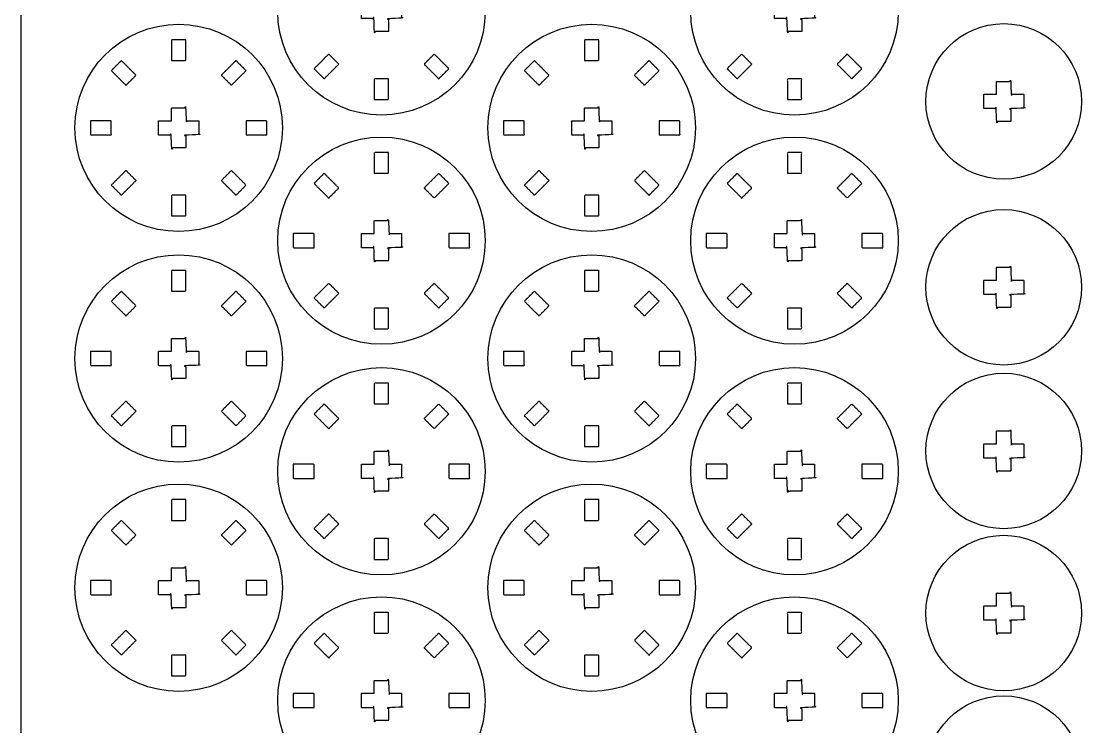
# Model space of a CAD drawing. Header units: metres. Extents: x -93 to 6479, y -472 to 3135.
# Drawn here: x 2571.8 to 2980.8, y 1382.4 to 1654.8 of the extents above; entities that cross this region are included whole.
import ezdxf

# ---------------------------------------------------------------- set-up
doc = ezdxf.new("R2010")
doc.units = ezdxf.units.M
doc.header["$LTSCALE"] = 0.001
doc.header["$MEASUREMENT"] = 0
for name, color, linetype, true_color in [('Cortes$Chicos (15)', 1, 'Continuous', 0xff0000), ('Cortes$Grandes (5)', 5, 'Continuous', 0x0000ff), ('Cortes$Medianos (5)', 7, 'Continuous', 0x3fbfbf), ('Láminas MDF', 7, 'Continuous', 0x000000)]:
    doc.layers.add(name, color=color, linetype=linetype, true_color=true_color)

msp = doc.modelspace()

# ---------------------------------------------------------------- linework, layer by layer
at = {"layer": 'Cortes$Chicos (15)'}
for centre in [(2710.7, 1658.53), (2632.51, 1613.6), (2710.7, 1570.07), (2632.51, 1524.59), (2632.51, 1436.12)]:
    msp.add_circle(centre, 40, dxfattribs=at)
for points, knots in [([(2707.92, 1661.3), (2705.47, 1661.3), (2702.97, 1661.3), (2702.97, 1658.53), (2702.97, 1655.75), (2705.47, 1655.75), (2707.92, 1655.75), (2707.92, 1653.3), (2707.92, 1650.8), (2710.7, 1650.8), (2713.48, 1650.8), (2713.48, 1653.3), (2713.48, 1655.75), (2715.93, 1655.75), (2718.43, 1655.75), (2718.43, 1658.53), (2718.43, 1661.3), (2715.92, 1661.3), (2713.48, 1661.3), (2713.48, 1663.75), (2713.48, 1666.25), (2710.7, 1666.25), (2707.92, 1666.25), (2707.92, 1663.75), (2707.92, 1661.3)], [30.140064, 30.140064, 30.140064, 35.172162, 35.172162, 40.145636, 40.145636, 45.177734, 45.177734, 45.192734, 45.192734, 50.166208, 50.166208, 55.198306, 55.198306, 55.213306, 55.213306, 60.18678, 60.18678, 65.218878, 65.218878, 65.233878, 65.233878, 70.207351, 70.207351, 75.23945, 75.23945, 75.23945]), ([(2629.76, 1639.6), (2629.76, 1643.6), (2629.76, 1647.6), (2632.51, 1647.6), (2635.26, 1647.6), (2635.26, 1643.6), (2635.26, 1639.6), (2632.51, 1639.6), (2629.76, 1639.6)], [0, 0, 0, 8, 8, 14, 14, 22, 22, 28, 28, 28]), ([(2694.26, 1638.2), (2691.43, 1635.37), (2688.6, 1632.54), (2686.66, 1634.49), (2684.71, 1636.43), (2687.54, 1639.26), (2690.37, 1642.09), (2692.32, 1640.14), (2694.26, 1638.2)], [0, 0, 0, 8, 8, 14, 14, 22, 22, 28, 28, 28]), ([(2731.03, 1642.09), (2733.86, 1639.26), (2736.69, 1636.43), (2734.74, 1634.49), (2732.8, 1632.54), (2729.97, 1635.37), (2727.14, 1638.2), (2729.09, 1640.14), (2731.03, 1642.09)], [0, 0, 0, 8, 8, 14, 14, 22, 22, 28, 28, 28]), ([(2610.41, 1639.58), (2613.24, 1636.75), (2616.07, 1633.92), (2614.12, 1631.98), (2612.18, 1630.04), (2609.35, 1632.86), (2606.52, 1635.69), (2608.47, 1637.64), (2610.41, 1639.58)], [0, 0, 0, 8, 8, 14, 14, 22, 22, 28, 28, 28]), ([(2658.49, 1635.69), (2655.67, 1632.86), (2652.84, 1630.04), (2650.89, 1631.98), (2648.95, 1633.92), (2651.78, 1636.75), (2654.6, 1639.58), (2656.55, 1637.64), (2658.49, 1635.69)], [0, 0, 0, 8, 8, 14, 14, 22, 22, 28, 28, 28]), ([(2707.95, 1624.53), (2707.95, 1628.53), (2707.95, 1632.53), (2710.7, 1632.53), (2713.45, 1632.53), (2713.45, 1628.53), (2713.45, 1624.53), (2710.7, 1624.53), (2707.95, 1624.53)], [0, 0, 0, 8, 8, 14, 14, 22, 22, 28, 28, 28]), ([(2629.73, 1616.37), (2627.28, 1616.37), (2624.78, 1616.37), (2624.78, 1613.6), (2624.78, 1610.82), (2627.28, 1610.82), (2629.73, 1610.82), (2629.73, 1608.37), (2629.73, 1605.87), (2632.51, 1605.87), (2635.28, 1605.87), (2635.28, 1608.37), (2635.28, 1610.82), (2637.73, 1610.82), (2640.23, 1610.82), (2640.24, 1613.6), (2640.23, 1616.37), (2637.73, 1616.37), (2635.28, 1616.37), (2635.28, 1618.82), (2635.28, 1621.32), (2632.51, 1621.32), (2629.73, 1621.32), (2629.73, 1618.82), (2629.73, 1616.37)], [30.140064, 30.140064, 30.140064, 35.172162, 35.172162, 40.145636, 40.145636, 45.177734, 45.177734, 45.192734, 45.192734, 50.166208, 50.166208, 55.198306, 55.198306, 55.213306, 55.213306, 60.18678, 60.18678, 65.218878, 65.218878, 65.233878, 65.233878, 70.207351, 70.207351, 75.23945, 75.23945, 75.23945]), ([(2598.51, 1616.35), (2602.51, 1616.35), (2606.51, 1616.35), (2606.51, 1613.6), (2606.51, 1610.85), (2602.51, 1610.85), (2598.51, 1610.85), (2598.51, 1613.6), (2598.51, 1616.35)], [0, 0, 0, 8, 8, 14, 14, 22, 22, 28, 28, 28]), ([(2658.51, 1616.35), (2662.51, 1616.35), (2666.51, 1616.35), (2666.51, 1613.6), (2666.51, 1610.85), (2662.51, 1610.85), (2658.51, 1610.85), (2658.51, 1613.6), (2658.51, 1616.35)], [0, 0, 0, 8, 8, 14, 14, 22, 22, 28, 28, 28]), ([(2707.95, 1596.07), (2707.95, 1600.07), (2707.95, 1604.07), (2710.7, 1604.07), (2713.45, 1604.07), (2713.45, 1600.07), (2713.45, 1596.07), (2710.7, 1596.07), (2707.95, 1596.07)], [0, 0, 0, 8, 8, 14, 14, 22, 22, 28, 28, 28]), ([(2616.07, 1593.27), (2613.24, 1590.44), (2610.41, 1587.61), (2608.47, 1589.55), (2606.52, 1591.5), (2609.35, 1594.33), (2612.18, 1597.16), (2614.12, 1595.21), (2616.07, 1593.27)], [0, 0, 0, 8, 8, 14, 14, 22, 22, 28, 28, 28]), ([(2652.84, 1597.16), (2655.67, 1594.33), (2658.49, 1591.5), (2656.55, 1589.55), (2654.6, 1587.61), (2651.78, 1590.44), (2648.95, 1593.27), (2650.89, 1595.21), (2652.84, 1597.16)], [0, 0, 0, 8, 8, 14, 14, 22, 22, 28, 28, 28]), ([(2688.6, 1596.05), (2691.43, 1593.22), (2694.26, 1590.39), (2692.32, 1588.45), (2690.37, 1586.51), (2687.54, 1589.33), (2684.71, 1592.16), (2686.66, 1594.11), (2688.6, 1596.05)], [0, 0, 0, 8, 8, 14, 14, 22, 22, 28, 28, 28]), ([(2736.69, 1592.16), (2733.86, 1589.33), (2731.03, 1586.51), (2729.09, 1588.45), (2727.14, 1590.39), (2729.97, 1593.22), (2732.8, 1596.05), (2734.74, 1594.11), (2736.69, 1592.16)], [0, 0, 0, 8, 8, 14, 14, 22, 22, 28, 28, 28]), ([(2629.76, 1579.6), (2629.76, 1583.6), (2629.76, 1587.6), (2632.51, 1587.6), (2635.26, 1587.6), (2635.26, 1583.6), (2635.26, 1579.6), (2632.51, 1579.6), (2629.76, 1579.6)], [0, 0, 0, 8, 8, 14, 14, 22, 22, 28, 28, 28]), ([(2707.92, 1572.84), (2705.47, 1572.84), (2702.97, 1572.84), (2702.97, 1570.07), (2702.97, 1567.29), (2705.47, 1567.29), (2707.92, 1567.29), (2707.92, 1564.84), (2707.92, 1562.34), (2710.7, 1562.34), (2713.48, 1562.34), (2713.48, 1564.84), (2713.48, 1567.29), (2715.93, 1567.29), (2718.43, 1567.29), (2718.43, 1570.07), (2718.43, 1572.84), (2715.92, 1572.84), (2713.48, 1572.84), (2713.48, 1575.29), (2713.48, 1577.79), (2710.7, 1577.79), (2707.92, 1577.79), (2707.92, 1575.29), (2707.92, 1572.84)], [30.140064, 30.140064, 30.140064, 35.172162, 35.172162, 40.145636, 40.145636, 45.177734, 45.177734, 45.192734, 45.192734, 50.166208, 50.166208, 55.198306, 55.198306, 55.213306, 55.213306, 60.18678, 60.18678, 65.218878, 65.218878, 65.233878, 65.233878, 70.207351, 70.207351, 75.23945, 75.23945, 75.23945]), ([(2676.7, 1572.82), (2680.7, 1572.82), (2684.7, 1572.82), (2684.7, 1570.07), (2684.7, 1567.32), (2680.7, 1567.32), (2676.7, 1567.32), (2676.7, 1570.07), (2676.7, 1572.82)], [0, 0, 0, 8, 8, 14, 14, 22, 22, 28, 28, 28]), ([(2736.7, 1572.82), (2740.7, 1572.82), (2744.7, 1572.82), (2744.7, 1570.07), (2744.7, 1567.32), (2740.7, 1567.32), (2736.7, 1567.32), (2736.7, 1570.07), (2736.7, 1572.82)], [0, 0, 0, 8, 8, 14, 14, 22, 22, 28, 28, 28]), ([(2629.76, 1550.59), (2629.76, 1554.59), (2629.76, 1558.59), (2632.51, 1558.59), (2635.26, 1558.59), (2635.26, 1554.59), (2635.26, 1550.59), (2632.51, 1550.59), (2629.76, 1550.59)], [0, 0, 0, 8, 8, 14, 14, 22, 22, 28, 28, 28]), ([(2610.41, 1550.57), (2613.24, 1547.74), (2616.07, 1544.92), (2614.12, 1542.97), (2612.18, 1541.03), (2609.35, 1543.86), (2606.52, 1546.68), (2608.47, 1548.63), (2610.41, 1550.57)], [0, 0, 0, 8, 8, 14, 14, 22, 22, 28, 28, 28]), ([(2658.49, 1546.68), (2655.67, 1543.86), (2652.84, 1541.03), (2650.89, 1542.97), (2648.95, 1544.92), (2651.78, 1547.74), (2654.6, 1550.57), (2656.55, 1548.63), (2658.49, 1546.68)], [0, 0, 0, 8, 8, 14, 14, 22, 22, 28, 28, 28]), ([(2694.26, 1549.74), (2691.43, 1546.91), (2688.6, 1544.08), (2686.66, 1546.02), (2684.71, 1547.97), (2687.54, 1550.8), (2690.37, 1553.62), (2692.32, 1551.68), (2694.26, 1549.74)], [0, 0, 0, 8, 8, 14, 14, 22, 22, 28, 28, 28]), ([(2731.03, 1553.62), (2733.86, 1550.8), (2736.69, 1547.97), (2734.74, 1546.02), (2732.8, 1544.08), (2729.97, 1546.91), (2727.14, 1549.74), (2729.09, 1551.68), (2731.03, 1553.62)], [0, 0, 0, 8, 8, 14, 14, 22, 22, 28, 28, 28]), ([(2707.95, 1536.07), (2707.95, 1540.07), (2707.95, 1544.07), (2710.7, 1544.07), (2713.45, 1544.07), (2713.45, 1540.07), (2713.45, 1536.07), (2710.7, 1536.07), (2707.95, 1536.07)], [0, 0, 0, 8, 8, 14, 14, 22, 22, 28, 28, 28]), ([(2629.73, 1527.36), (2627.28, 1527.36), (2624.78, 1527.36), (2624.78, 1524.59), (2624.78, 1521.81), (2627.28, 1521.81), (2629.73, 1521.81), (2629.73, 1519.36), (2629.73, 1516.86), (2632.51, 1516.86), (2635.28, 1516.86), (2635.28, 1519.36), (2635.28, 1521.81), (2637.73, 1521.81), (2640.23, 1521.81), (2640.24, 1524.59), (2640.23, 1527.36), (2637.73, 1527.36), (2635.28, 1527.36), (2635.28, 1529.81), (2635.28, 1532.31), (2632.51, 1532.31), (2629.73, 1532.31), (2629.73, 1529.81), (2629.73, 1527.36)], [30.140064, 30.140064, 30.140064, 35.172162, 35.172162, 40.145636, 40.145636, 45.177734, 45.177734, 45.192734, 45.192734, 50.166208, 50.166208, 55.198306, 55.198306, 55.213306, 55.213306, 60.18678, 60.18678, 65.218878, 65.218878, 65.233878, 65.233878, 70.207351, 70.207351, 75.23945, 75.23945, 75.23945]), ([(2598.51, 1527.34), (2602.51, 1527.34), (2606.51, 1527.34), (2606.51, 1524.59), (2606.51, 1521.84), (2602.51, 1521.84), (2598.51, 1521.84), (2598.51, 1524.59), (2598.51, 1527.34)], [0, 0, 0, 8, 8, 14, 14, 22, 22, 28, 28, 28]), ([(2658.51, 1527.34), (2662.51, 1527.34), (2666.51, 1527.34), (2666.51, 1524.59), (2666.51, 1521.84), (2662.51, 1521.84), (2658.51, 1521.84), (2658.51, 1524.59), (2658.51, 1527.34)], [0, 0, 0, 8, 8, 14, 14, 22, 22, 28, 28, 28]), ([(2616.07, 1504.26), (2613.24, 1501.43), (2610.41, 1498.6), (2608.47, 1500.55), (2606.52, 1502.49), (2609.35, 1505.32), (2612.18, 1508.15), (2614.12, 1506.2), (2616.07, 1504.26)], [0, 0, 0, 8, 8, 14, 14, 22, 22, 28, 28, 28]), ([(2652.84, 1508.15), (2655.67, 1505.32), (2658.49, 1502.49), (2656.55, 1500.55), (2654.6, 1498.6), (2651.78, 1501.43), (2648.95, 1504.26), (2650.89, 1506.2), (2652.84, 1508.15)], [0, 0, 0, 8, 8, 14, 14, 22, 22, 28, 28, 28]), ([(2629.76, 1490.59), (2629.76, 1494.59), (2629.76, 1498.59), (2632.51, 1498.59), (2635.26, 1498.59), (2635.26, 1494.59), (2635.26, 1490.59), (2632.51, 1490.59), (2629.76, 1490.59)], [0, 0, 0, 8, 8, 14, 14, 22, 22, 28, 28, 28]), ([(2629.76, 1462.12), (2629.76, 1466.12), (2629.76, 1470.12), (2632.51, 1470.12), (2635.26, 1470.12), (2635.26, 1466.12), (2635.26, 1462.12), (2632.51, 1462.12), (2629.76, 1462.12)], [0, 0, 0, 8, 8, 14, 14, 22, 22, 28, 28, 28]), ([(2610.41, 1462.11), (2613.24, 1459.28), (2616.07, 1456.45), (2614.12, 1454.51), (2612.18, 1452.57), (2609.35, 1455.39), (2606.52, 1458.22), (2608.47, 1460.17), (2610.41, 1462.11)], [0, 0, 0, 8, 8, 14, 14, 22, 22, 28, 28, 28]), ([(2658.49, 1458.22), (2655.67, 1455.39), (2652.84, 1452.57), (2650.89, 1454.51), (2648.95, 1456.45), (2651.78, 1459.28), (2654.6, 1462.11), (2656.55, 1460.17), (2658.49, 1458.22)], [0, 0, 0, 8, 8, 14, 14, 22, 22, 28, 28, 28]), ([(2629.73, 1438.9), (2627.28, 1438.9), (2624.78, 1438.9), (2624.78, 1436.12), (2624.78, 1433.35), (2627.28, 1433.35), (2629.73, 1433.35), (2629.73, 1430.9), (2629.73, 1428.4), (2632.51, 1428.4), (2635.28, 1428.4), (2635.28, 1430.9), (2635.28, 1433.35), (2637.73, 1433.35), (2640.23, 1433.35), (2640.24, 1436.12), (2640.23, 1438.9), (2637.73, 1438.9), (2635.28, 1438.9), (2635.28, 1441.35), (2635.28, 1443.85), (2632.51, 1443.85), (2629.73, 1443.85), (2629.73, 1441.35), (2629.73, 1438.9)], [30.140064, 30.140064, 30.140064, 35.172162, 35.172162, 40.145636, 40.145636, 45.177734, 45.177734, 45.192734, 45.192734, 50.166208, 50.166208, 55.198306, 55.198306, 55.213306, 55.213306, 60.18678, 60.18678, 65.218878, 65.218878, 65.233878, 65.233878, 70.207351, 70.207351, 75.23945, 75.23945, 75.23945]), ([(2598.51, 1438.87), (2602.51, 1438.87), (2606.51, 1438.87), (2606.51, 1436.12), (2606.51, 1433.37), (2602.51, 1433.37), (2598.51, 1433.37), (2598.51, 1436.12), (2598.51, 1438.87)], [0, 0, 0, 8, 8, 14, 14, 22, 22, 28, 28, 28]), ([(2658.51, 1438.87), (2662.51, 1438.87), (2666.51, 1438.87), (2666.51, 1436.12), (2666.51, 1433.37), (2662.51, 1433.37), (2658.51, 1433.37), (2658.51, 1436.12), (2658.51, 1438.87)], [0, 0, 0, 8, 8, 14, 14, 22, 22, 28, 28, 28]), ([(2616.07, 1415.8), (2613.24, 1412.97), (2610.41, 1410.14), (2608.47, 1412.08), (2606.52, 1414.03), (2609.35, 1416.86), (2612.18, 1419.68), (2614.12, 1417.74), (2616.07, 1415.8)], [0, 0, 0, 8, 8, 14, 14, 22, 22, 28, 28, 28]), ([(2652.84, 1419.68), (2655.67, 1416.86), (2658.49, 1414.03), (2656.55, 1412.08), (2654.6, 1410.14), (2651.78, 1412.97), (2648.95, 1415.8), (2650.89, 1417.74), (2652.84, 1419.68)], [0, 0, 0, 8, 8, 14, 14, 22, 22, 28, 28, 28]), ([(2629.76, 1402.12), (2629.76, 1406.12), (2629.76, 1410.12), (2632.51, 1410.12), (2635.26, 1410.12), (2635.26, 1406.12), (2635.26, 1402.12), (2632.51, 1402.12), (2629.76, 1402.12)], [0, 0, 0, 8, 8, 14, 14, 22, 22, 28, 28, 28])]:
    msp.add_open_spline(points, degree=2, knots=knots, dxfattribs=at)
at = {"layer": 'Cortes$Grandes (5)'}
for centre, radius in [((2869.97, 1658.53), 40), ((2950.65, 1623.82, -176.28), 30), ((2869.97, 1570.07), 40), ((2869.97, 1481.06), 40), ((2869.97, 1392.59), 40)]:
    msp.add_circle(centre, radius, dxfattribs=at)
for points, knots in [([(2867.19, 1661.3), (2864.74, 1661.3), (2862.24, 1661.3), (2862.24, 1658.53), (2862.24, 1655.75), (2864.74, 1655.75), (2867.19, 1655.75), (2867.19, 1653.3), (2867.19, 1650.8), (2869.97, 1650.8), (2872.75, 1650.8), (2872.75, 1653.3), (2872.75, 1655.75), (2875.2, 1655.75), (2877.7, 1655.75), (2877.7, 1658.53), (2877.69, 1661.3), (2875.19, 1661.3), (2872.75, 1661.3), (2872.75, 1663.75), (2872.75, 1666.25), (2869.97, 1666.25), (2867.19, 1666.25), (2867.19, 1663.75), (2867.19, 1661.3)], [30.140064, 30.140064, 30.140064, 35.172162, 35.172162, 40.145636, 40.145636, 45.177734, 45.177734, 45.192734, 45.192734, 50.166208, 50.166208, 55.198306, 55.198306, 55.213306, 55.213306, 60.18678, 60.18678, 65.218878, 65.218878, 65.233878, 65.233878, 70.207351, 70.207351, 75.23945, 75.23945, 75.23945]), ([(2853.53, 1638.2), (2850.7, 1635.37), (2847.87, 1632.54), (2845.93, 1634.49), (2843.98, 1636.43), (2846.81, 1639.26), (2849.64, 1642.09), (2851.58, 1640.14), (2853.53, 1638.2)], [0, 0, 0, 8, 8, 14, 14, 22, 22, 28, 28, 28]), ([(2890.3, 1642.09), (2893.13, 1639.26), (2895.95, 1636.43), (2894.01, 1634.49), (2892.07, 1632.54), (2889.24, 1635.37), (2886.41, 1638.2), (2888.35, 1640.14), (2890.3, 1642.09)], [0, 0, 0, 8, 8, 14, 14, 22, 22, 28, 28, 28]), ([(2867.22, 1624.53), (2867.22, 1628.53), (2867.22, 1632.53), (2869.97, 1632.53), (2872.72, 1632.53), (2872.72, 1628.53), (2872.72, 1624.53), (2869.97, 1624.53), (2867.22, 1624.53)], [0, 0, 0, 8, 8, 14, 14, 22, 22, 28, 28, 28]), ([(2947.87, 1626.6, -176.28), (2945.42, 1626.6, -176.28), (2942.92, 1626.6, -176.28), (2942.92, 1623.82, -176.28), (2942.92, 1621.05, -176.28), (2945.42, 1621.05, -176.28), (2947.87, 1621.05, -176.28), (2947.87, 1618.6, -176.28), (2947.87, 1616.1, -176.28), (2950.65, 1616.1, -176.28), (2953.42, 1616.1, -176.28), (2953.42, 1618.6, -176.28), (2953.42, 1621.05, -176.28), (2955.87, 1621.05, -176.28), (2958.37, 1621.05, -176.28), (2958.37, 1623.82, -176.28), (2958.37, 1626.6, -176.28), (2955.87, 1626.6, -176.28), (2953.42, 1626.6, -176.28), (2953.42, 1629.05, -176.28), (2953.42, 1631.55, -176.28), (2950.65, 1631.55, -176.28), (2947.87, 1631.55, -176.28), (2947.87, 1629.05, -176.28), (2947.87, 1626.6, -176.28)], [30.140064, 30.140064, 30.140064, 35.172162, 35.172162, 40.145636, 40.145636, 45.177734, 45.177734, 45.192734, 45.192734, 50.166208, 50.166208, 55.198306, 55.198306, 55.213306, 55.213306, 60.18678, 60.18678, 65.218878, 65.218878, 65.233878, 65.233878, 70.207351, 70.207351, 75.23945, 75.23945, 75.23945]), ([(2867.22, 1596.07), (2867.22, 1600.07), (2867.22, 1604.07), (2869.97, 1604.07), (2872.72, 1604.07), (2872.72, 1600.07), (2872.72, 1596.07), (2869.97, 1596.07), (2867.22, 1596.07)], [0, 0, 0, 8, 8, 14, 14, 22, 22, 28, 28, 28]), ([(2847.87, 1596.05), (2850.7, 1593.22), (2853.53, 1590.39), (2851.58, 1588.45), (2849.64, 1586.51), (2846.81, 1589.33), (2843.98, 1592.16), (2845.93, 1594.11), (2847.87, 1596.05)], [0, 0, 0, 8, 8, 14, 14, 22, 22, 28, 28, 28]), ([(2895.95, 1592.16), (2893.13, 1589.33), (2890.3, 1586.51), (2888.35, 1588.45), (2886.41, 1590.39), (2889.24, 1593.22), (2892.07, 1596.05), (2894.01, 1594.11), (2895.95, 1592.16)], [0, 0, 0, 8, 8, 14, 14, 22, 22, 28, 28, 28]), ([(2867.19, 1572.84), (2864.74, 1572.84), (2862.24, 1572.84), (2862.24, 1570.07), (2862.24, 1567.29), (2864.74, 1567.29), (2867.19, 1567.29), (2867.19, 1564.84), (2867.19, 1562.34), (2869.97, 1562.34), (2872.75, 1562.34), (2872.75, 1564.84), (2872.75, 1567.29), (2875.2, 1567.29), (2877.7, 1567.29), (2877.7, 1570.07), (2877.69, 1572.84), (2875.19, 1572.84), (2872.75, 1572.84), (2872.75, 1575.29), (2872.75, 1577.79), (2869.97, 1577.79), (2867.19, 1577.79), (2867.19, 1575.29), (2867.19, 1572.84)], [30.140064, 30.140064, 30.140064, 35.172162, 35.172162, 40.145636, 40.145636, 45.177734, 45.177734, 45.192734, 45.192734, 50.166208, 50.166208, 55.198306, 55.198306, 55.213306, 55.213306, 60.18678, 60.18678, 65.218878, 65.218878, 65.233878, 65.233878, 70.207351, 70.207351, 75.23945, 75.23945, 75.23945]), ([(2835.97, 1572.82), (2839.97, 1572.82), (2843.97, 1572.82), (2843.97, 1570.07), (2843.97, 1567.32), (2839.97, 1567.32), (2835.97, 1567.32), (2835.97, 1570.07), (2835.97, 1572.82)], [0, 0, 0, 8, 8, 14, 14, 22, 22, 28, 28, 28]), ([(2895.97, 1572.82), (2899.97, 1572.82), (2903.97, 1572.82), (2903.97, 1570.07), (2903.97, 1567.32), (2899.97, 1567.32), (2895.97, 1567.32), (2895.97, 1570.07), (2895.97, 1572.82)], [0, 0, 0, 8, 8, 14, 14, 22, 22, 28, 28, 28]), ([(2853.53, 1549.74), (2850.7, 1546.91), (2847.87, 1544.08), (2845.93, 1546.02), (2843.98, 1547.97), (2846.81, 1550.8), (2849.64, 1553.62), (2851.58, 1551.68), (2853.53, 1549.74)], [0, 0, 0, 8, 8, 14, 14, 22, 22, 28, 28, 28]), ([(2890.3, 1553.62), (2893.13, 1550.8), (2895.95, 1547.97), (2894.01, 1546.02), (2892.07, 1544.08), (2889.24, 1546.91), (2886.41, 1549.74), (2888.35, 1551.68), (2890.3, 1553.62)], [0, 0, 0, 8, 8, 14, 14, 22, 22, 28, 28, 28]), ([(2867.22, 1536.07), (2867.22, 1540.07), (2867.22, 1544.07), (2869.97, 1544.07), (2872.72, 1544.07), (2872.72, 1540.07), (2872.72, 1536.07), (2869.97, 1536.07), (2867.22, 1536.07)], [0, 0, 0, 8, 8, 14, 14, 22, 22, 28, 28, 28]), ([(2867.22, 1507.06), (2867.22, 1511.06), (2867.22, 1515.06), (2869.97, 1515.06), (2872.72, 1515.06), (2872.72, 1511.06), (2872.72, 1507.06), (2869.97, 1507.06), (2867.22, 1507.06)], [0, 0, 0, 8, 8, 14, 14, 22, 22, 28, 28, 28]), ([(2847.87, 1507.04), (2850.7, 1504.21), (2853.53, 1501.39), (2851.58, 1499.44), (2849.64, 1497.5), (2846.81, 1500.33), (2843.98, 1503.15), (2845.93, 1505.1), (2847.87, 1507.04)], [0, 0, 0, 8, 8, 14, 14, 22, 22, 28, 28, 28]), ([(2895.95, 1503.15), (2893.13, 1500.33), (2890.3, 1497.5), (2888.35, 1499.44), (2886.41, 1501.39), (2889.24, 1504.21), (2892.07, 1507.04), (2894.01, 1505.1), (2895.95, 1503.15)], [0, 0, 0, 8, 8, 14, 14, 22, 22, 28, 28, 28]), ([(2867.19, 1483.83), (2864.74, 1483.83), (2862.24, 1483.83), (2862.24, 1481.06), (2862.24, 1478.28), (2864.74, 1478.28), (2867.19, 1478.28), (2867.19, 1475.83), (2867.19, 1473.33), (2869.97, 1473.33), (2872.75, 1473.33), (2872.75, 1475.83), (2872.75, 1478.28), (2875.2, 1478.28), (2877.7, 1478.28), (2877.7, 1481.06), (2877.69, 1483.83), (2875.19, 1483.83), (2872.75, 1483.83), (2872.75, 1486.28), (2872.75, 1488.78), (2869.97, 1488.78), (2867.19, 1488.78), (2867.19, 1486.28), (2867.19, 1483.83)], [30.140064, 30.140064, 30.140064, 35.172162, 35.172162, 40.145636, 40.145636, 45.177734, 45.177734, 45.192734, 45.192734, 50.166208, 50.166208, 55.198306, 55.198306, 55.213306, 55.213306, 60.18678, 60.18678, 65.218878, 65.218878, 65.233878, 65.233878, 70.207351, 70.207351, 75.23945, 75.23945, 75.23945]), ([(2835.97, 1483.81), (2839.97, 1483.81), (2843.97, 1483.81), (2843.97, 1481.06), (2843.97, 1478.31), (2839.97, 1478.31), (2835.97, 1478.31), (2835.97, 1481.06), (2835.97, 1483.81)], [0, 0, 0, 8, 8, 14, 14, 22, 22, 28, 28, 28]), ([(2895.97, 1483.81), (2899.97, 1483.81), (2903.97, 1483.81), (2903.97, 1481.06), (2903.97, 1478.31), (2899.97, 1478.31), (2895.97, 1478.31), (2895.97, 1481.06), (2895.97, 1483.81)], [0, 0, 0, 8, 8, 14, 14, 22, 22, 28, 28, 28]), ([(2853.53, 1460.73), (2850.7, 1457.9), (2847.87, 1455.07), (2845.93, 1457.02), (2843.98, 1458.96), (2846.81, 1461.79), (2849.64, 1464.62), (2851.58, 1462.67), (2853.53, 1460.73)], [0, 0, 0, 8, 8, 14, 14, 22, 22, 28, 28, 28]), ([(2890.3, 1464.62), (2893.13, 1461.79), (2895.95, 1458.96), (2894.01, 1457.02), (2892.07, 1455.07), (2889.24, 1457.9), (2886.41, 1460.73), (2888.35, 1462.67), (2890.3, 1464.62)], [0, 0, 0, 8, 8, 14, 14, 22, 22, 28, 28, 28]), ([(2867.22, 1447.06), (2867.22, 1451.06), (2867.22, 1455.06), (2869.97, 1455.06), (2872.72, 1455.06), (2872.72, 1451.06), (2872.72, 1447.06), (2869.97, 1447.06), (2867.22, 1447.06)], [0, 0, 0, 8, 8, 14, 14, 22, 22, 28, 28, 28]), ([(2867.22, 1418.59), (2867.22, 1422.59), (2867.22, 1426.59), (2869.97, 1426.59), (2872.72, 1426.59), (2872.72, 1422.59), (2872.72, 1418.59), (2869.97, 1418.59), (2867.22, 1418.59)], [0, 0, 0, 8, 8, 14, 14, 22, 22, 28, 28, 28]), ([(2847.87, 1418.58), (2850.7, 1415.75), (2853.53, 1412.92), (2851.58, 1410.98), (2849.64, 1409.03), (2846.81, 1411.86), (2843.98, 1414.69), (2845.93, 1416.64), (2847.87, 1418.58)], [0, 0, 0, 8, 8, 14, 14, 22, 22, 28, 28, 28]), ([(2895.95, 1414.69), (2893.13, 1411.86), (2890.3, 1409.03), (2888.35, 1410.98), (2886.41, 1412.92), (2889.24, 1415.75), (2892.07, 1418.58), (2894.01, 1416.64), (2895.95, 1414.69)], [0, 0, 0, 8, 8, 14, 14, 22, 22, 28, 28, 28]), ([(2867.19, 1395.37), (2864.74, 1395.37), (2862.24, 1395.37), (2862.24, 1392.59), (2862.24, 1389.82), (2864.74, 1389.82), (2867.19, 1389.82), (2867.19, 1387.37), (2867.19, 1384.87), (2869.97, 1384.87), (2872.75, 1384.87), (2872.75, 1387.37), (2872.75, 1389.82), (2875.2, 1389.82), (2877.7, 1389.82), (2877.7, 1392.59), (2877.69, 1395.37), (2875.19, 1395.37), (2872.75, 1395.37), (2872.75, 1397.82), (2872.75, 1400.32), (2869.97, 1400.32), (2867.19, 1400.32), (2867.19, 1397.82), (2867.19, 1395.37)], [30.140064, 30.140064, 30.140064, 35.172162, 35.172162, 40.145636, 40.145636, 45.177734, 45.177734, 45.192734, 45.192734, 50.166208, 50.166208, 55.198306, 55.198306, 55.213306, 55.213306, 60.18678, 60.18678, 65.218878, 65.218878, 65.233878, 65.233878, 70.207351, 70.207351, 75.23945, 75.23945, 75.23945]), ([(2835.97, 1395.34), (2839.97, 1395.34), (2843.97, 1395.34), (2843.97, 1392.59), (2843.97, 1389.84), (2839.97, 1389.84), (2835.97, 1389.84), (2835.97, 1392.59), (2835.97, 1395.34)], [0, 0, 0, 8, 8, 14, 14, 22, 22, 28, 28, 28]), ([(2895.97, 1395.34), (2899.97, 1395.34), (2903.97, 1395.34), (2903.97, 1392.59), (2903.97, 1389.84), (2899.97, 1389.84), (2895.97, 1389.84), (2895.97, 1392.59), (2895.97, 1395.34)], [0, 0, 0, 8, 8, 14, 14, 22, 22, 28, 28, 28])]:
    msp.add_open_spline(points, degree=2, knots=knots, dxfattribs=at)
at = {"layer": 'Cortes$Medianos (5)'}
for centre, radius in [((2791.78, 1613.6), 40), ((2950.65, 1552.06, -176.28), 30), ((2791.78, 1524.59), 40), ((2710.7, 1481.06), 40), ((2950.65, 1488.89, -176.28), 30), ((2791.78, 1436.12), 40), ((2950.65, 1426.34, -176.28), 30), ((2710.7, 1392.59), 40), ((2950.65, 1364.37, -176.28), 30)]:
    msp.add_circle(centre, radius, dxfattribs=at)
for points, knots in [([(2789.03, 1639.6), (2789.03, 1643.6), (2789.03, 1647.6), (2791.78, 1647.6), (2794.53, 1647.6), (2794.53, 1643.6), (2794.53, 1639.6), (2791.78, 1639.6), (2789.03, 1639.6)], [0, 0, 0, 8, 8, 14, 14, 22, 22, 28, 28, 28]), ([(2769.68, 1639.58), (2772.51, 1636.75), (2775.34, 1633.92), (2773.39, 1631.98), (2771.45, 1630.04), (2768.62, 1632.86), (2765.79, 1635.69), (2767.73, 1637.64), (2769.68, 1639.58)], [0, 0, 0, 8, 8, 14, 14, 22, 22, 28, 28, 28]), ([(2817.76, 1635.69), (2814.93, 1632.86), (2812.11, 1630.04), (2810.16, 1631.98), (2808.22, 1633.92), (2811.04, 1636.75), (2813.87, 1639.58), (2815.82, 1637.64), (2817.76, 1635.69)], [0, 0, 0, 8, 8, 14, 14, 22, 22, 28, 28, 28]), ([(2789, 1616.37), (2786.55, 1616.37), (2784.05, 1616.37), (2784.05, 1613.6), (2784.05, 1610.82), (2786.55, 1610.82), (2789, 1610.82), (2789, 1608.37), (2789, 1605.87), (2791.78, 1605.87), (2794.55, 1605.87), (2794.55, 1608.37), (2794.55, 1610.82), (2797, 1610.82), (2799.5, 1610.82), (2799.5, 1613.6), (2799.5, 1616.37), (2797, 1616.37), (2794.55, 1616.37), (2794.55, 1618.82), (2794.55, 1621.32), (2791.78, 1621.32), (2789, 1621.32), (2789, 1618.82), (2789, 1616.37)], [30.140064, 30.140064, 30.140064, 35.172162, 35.172162, 40.145636, 40.145636, 45.177734, 45.177734, 45.192734, 45.192734, 50.166208, 50.166208, 55.198306, 55.198306, 55.213306, 55.213306, 60.18678, 60.18678, 65.218878, 65.218878, 65.233878, 65.233878, 70.207351, 70.207351, 75.23945, 75.23945, 75.23945]), ([(2757.78, 1616.35), (2761.78, 1616.35), (2765.78, 1616.35), (2765.78, 1613.6), (2765.78, 1610.85), (2761.78, 1610.85), (2757.78, 1610.85), (2757.78, 1613.6), (2757.78, 1616.35)], [0, 0, 0, 8, 8, 14, 14, 22, 22, 28, 28, 28]), ([(2817.78, 1616.35), (2821.78, 1616.35), (2825.78, 1616.35), (2825.78, 1613.6), (2825.78, 1610.85), (2821.78, 1610.85), (2817.78, 1610.85), (2817.78, 1613.6), (2817.78, 1616.35)], [0, 0, 0, 8, 8, 14, 14, 22, 22, 28, 28, 28]), ([(2775.34, 1593.27), (2772.51, 1590.44), (2769.68, 1587.61), (2767.73, 1589.55), (2765.79, 1591.5), (2768.62, 1594.33), (2771.45, 1597.16), (2773.39, 1595.21), (2775.34, 1593.27)], [0, 0, 0, 8, 8, 14, 14, 22, 22, 28, 28, 28]), ([(2812.11, 1597.16), (2814.93, 1594.33), (2817.76, 1591.5), (2815.82, 1589.55), (2813.87, 1587.61), (2811.04, 1590.44), (2808.22, 1593.27), (2810.16, 1595.21), (2812.11, 1597.16)], [0, 0, 0, 8, 8, 14, 14, 22, 22, 28, 28, 28]), ([(2789.03, 1579.6), (2789.03, 1583.6), (2789.03, 1587.6), (2791.78, 1587.6), (2794.53, 1587.6), (2794.53, 1583.6), (2794.53, 1579.6), (2791.78, 1579.6), (2789.03, 1579.6)], [0, 0, 0, 8, 8, 14, 14, 22, 22, 28, 28, 28]), ([(2789.03, 1550.59), (2789.03, 1554.59), (2789.03, 1558.59), (2791.78, 1558.59), (2794.53, 1558.59), (2794.53, 1554.59), (2794.53, 1550.59), (2791.78, 1550.59), (2789.03, 1550.59)], [0, 0, 0, 8, 8, 14, 14, 22, 22, 28, 28, 28]), ([(2947.87, 1554.84, -176.28), (2945.42, 1554.84, -176.28), (2942.92, 1554.84, -176.28), (2942.92, 1552.06, -176.28), (2942.92, 1549.28, -176.28), (2945.42, 1549.28, -176.28), (2947.87, 1549.28, -176.28), (2947.87, 1546.83, -176.28), (2947.87, 1544.33, -176.28), (2950.65, 1544.33, -176.28), (2953.42, 1544.33, -176.28), (2953.42, 1546.83, -176.28), (2953.42, 1549.28, -176.28), (2955.87, 1549.28, -176.28), (2958.37, 1549.28, -176.28), (2958.37, 1552.06, -176.28), (2958.37, 1554.84, -176.28), (2955.87, 1554.84, -176.28), (2953.42, 1554.84, -176.28), (2953.42, 1557.29, -176.28), (2953.42, 1559.79, -176.28), (2950.65, 1559.79, -176.28), (2947.87, 1559.79, -176.28), (2947.87, 1557.29, -176.28), (2947.87, 1554.84, -176.28)], [30.140064, 30.140064, 30.140064, 35.172162, 35.172162, 40.145636, 40.145636, 45.177734, 45.177734, 45.192734, 45.192734, 50.166208, 50.166208, 55.198306, 55.198306, 55.213306, 55.213306, 60.18678, 60.18678, 65.218878, 65.218878, 65.233878, 65.233878, 70.207351, 70.207351, 75.23945, 75.23945, 75.23945]), ([(2769.68, 1550.57), (2772.51, 1547.74), (2775.34, 1544.92), (2773.39, 1542.97), (2771.45, 1541.03), (2768.62, 1543.86), (2765.79, 1546.68), (2767.73, 1548.63), (2769.68, 1550.57)], [0, 0, 0, 8, 8, 14, 14, 22, 22, 28, 28, 28]), ([(2817.76, 1546.68), (2814.93, 1543.86), (2812.11, 1541.03), (2810.16, 1542.97), (2808.22, 1544.92), (2811.04, 1547.74), (2813.87, 1550.57), (2815.82, 1548.63), (2817.76, 1546.68)], [0, 0, 0, 8, 8, 14, 14, 22, 22, 28, 28, 28]), ([(2789, 1527.36), (2786.55, 1527.36), (2784.05, 1527.36), (2784.05, 1524.59), (2784.05, 1521.81), (2786.55, 1521.81), (2789, 1521.81), (2789, 1519.36), (2789, 1516.86), (2791.78, 1516.86), (2794.55, 1516.86), (2794.55, 1519.36), (2794.55, 1521.81), (2797, 1521.81), (2799.5, 1521.81), (2799.5, 1524.59), (2799.5, 1527.36), (2797, 1527.36), (2794.55, 1527.36), (2794.55, 1529.81), (2794.55, 1532.31), (2791.78, 1532.31), (2789, 1532.31), (2789, 1529.81), (2789, 1527.36)], [30.140064, 30.140064, 30.140064, 35.172162, 35.172162, 40.145636, 40.145636, 45.177734, 45.177734, 45.192734, 45.192734, 50.166208, 50.166208, 55.198306, 55.198306, 55.213306, 55.213306, 60.18678, 60.18678, 65.218878, 65.218878, 65.233878, 65.233878, 70.207351, 70.207351, 75.23945, 75.23945, 75.23945]), ([(2757.78, 1527.34), (2761.78, 1527.34), (2765.78, 1527.34), (2765.78, 1524.59), (2765.78, 1521.84), (2761.78, 1521.84), (2757.78, 1521.84), (2757.78, 1524.59), (2757.78, 1527.34)], [0, 0, 0, 8, 8, 14, 14, 22, 22, 28, 28, 28]), ([(2817.78, 1527.34), (2821.78, 1527.34), (2825.78, 1527.34), (2825.78, 1524.59), (2825.78, 1521.84), (2821.78, 1521.84), (2817.78, 1521.84), (2817.78, 1524.59), (2817.78, 1527.34)], [0, 0, 0, 8, 8, 14, 14, 22, 22, 28, 28, 28]), ([(2707.95, 1507.06), (2707.95, 1511.06), (2707.95, 1515.06), (2710.7, 1515.06), (2713.45, 1515.06), (2713.45, 1511.06), (2713.45, 1507.06), (2710.7, 1507.06), (2707.95, 1507.06)], [0, 0, 0, 8, 8, 14, 14, 22, 22, 28, 28, 28]), ([(2688.6, 1507.04), (2691.43, 1504.21), (2694.26, 1501.39), (2692.32, 1499.44), (2690.37, 1497.5), (2687.54, 1500.33), (2684.71, 1503.15), (2686.66, 1505.1), (2688.6, 1507.04)], [0, 0, 0, 8, 8, 14, 14, 22, 22, 28, 28, 28]), ([(2736.69, 1503.15), (2733.86, 1500.33), (2731.03, 1497.5), (2729.09, 1499.44), (2727.14, 1501.39), (2729.97, 1504.21), (2732.8, 1507.04), (2734.74, 1505.1), (2736.69, 1503.15)], [0, 0, 0, 8, 8, 14, 14, 22, 22, 28, 28, 28]), ([(2775.34, 1504.26), (2772.51, 1501.43), (2769.68, 1498.6), (2767.73, 1500.55), (2765.79, 1502.49), (2768.62, 1505.32), (2771.45, 1508.15), (2773.39, 1506.2), (2775.34, 1504.26)], [0, 0, 0, 8, 8, 14, 14, 22, 22, 28, 28, 28]), ([(2812.11, 1508.15), (2814.93, 1505.32), (2817.76, 1502.49), (2815.82, 1500.55), (2813.87, 1498.6), (2811.04, 1501.43), (2808.22, 1504.26), (2810.16, 1506.2), (2812.11, 1508.15)], [0, 0, 0, 8, 8, 14, 14, 22, 22, 28, 28, 28]), ([(2789.03, 1490.59), (2789.03, 1494.59), (2789.03, 1498.59), (2791.78, 1498.59), (2794.53, 1498.59), (2794.53, 1494.59), (2794.53, 1490.59), (2791.78, 1490.59), (2789.03, 1490.59)], [0, 0, 0, 8, 8, 14, 14, 22, 22, 28, 28, 28]), ([(2947.87, 1491.67, -176.28), (2945.42, 1491.67, -176.28), (2942.92, 1491.67, -176.28), (2942.92, 1488.89, -176.28), (2942.92, 1486.11, -176.28), (2945.42, 1486.11, -176.28), (2947.87, 1486.11, -176.28), (2947.87, 1483.66, -176.28), (2947.87, 1481.16, -176.28), (2950.65, 1481.16, -176.28), (2953.42, 1481.16, -176.28), (2953.42, 1483.66, -176.28), (2953.42, 1486.11, -176.28), (2955.87, 1486.11, -176.28), (2958.37, 1486.11, -176.28), (2958.37, 1488.89, -176.28), (2958.37, 1491.67, -176.28), (2955.87, 1491.67, -176.28), (2953.42, 1491.67, -176.28), (2953.42, 1494.12, -176.28), (2953.42, 1496.62, -176.28), (2950.65, 1496.62, -176.28), (2947.87, 1496.62, -176.28), (2947.87, 1494.12, -176.28), (2947.87, 1491.67, -176.28)], [30.140064, 30.140064, 30.140064, 35.172162, 35.172162, 40.145636, 40.145636, 45.177734, 45.177734, 45.192734, 45.192734, 50.166208, 50.166208, 55.198306, 55.198306, 55.213306, 55.213306, 60.18678, 60.18678, 65.218878, 65.218878, 65.233878, 65.233878, 70.207351, 70.207351, 75.23945, 75.23945, 75.23945]), ([(2707.92, 1483.83), (2705.47, 1483.83), (2702.97, 1483.83), (2702.97, 1481.06), (2702.97, 1478.28), (2705.47, 1478.28), (2707.92, 1478.28), (2707.92, 1475.83), (2707.92, 1473.33), (2710.7, 1473.33), (2713.48, 1473.33), (2713.48, 1475.83), (2713.48, 1478.28), (2715.93, 1478.28), (2718.43, 1478.28), (2718.43, 1481.06), (2718.43, 1483.83), (2715.92, 1483.83), (2713.48, 1483.83), (2713.48, 1486.28), (2713.48, 1488.78), (2710.7, 1488.78), (2707.92, 1488.78), (2707.92, 1486.28), (2707.92, 1483.83)], [30.140064, 30.140064, 30.140064, 35.172162, 35.172162, 40.145636, 40.145636, 45.177734, 45.177734, 45.192734, 45.192734, 50.166208, 50.166208, 55.198306, 55.198306, 55.213306, 55.213306, 60.18678, 60.18678, 65.218878, 65.218878, 65.233878, 65.233878, 70.207351, 70.207351, 75.23945, 75.23945, 75.23945]), ([(2676.7, 1483.81), (2680.7, 1483.81), (2684.7, 1483.81), (2684.7, 1481.06), (2684.7, 1478.31), (2680.7, 1478.31), (2676.7, 1478.31), (2676.7, 1481.06), (2676.7, 1483.81)], [0, 0, 0, 8, 8, 14, 14, 22, 22, 28, 28, 28]), ([(2736.7, 1483.81), (2740.7, 1483.81), (2744.7, 1483.81), (2744.7, 1481.06), (2744.7, 1478.31), (2740.7, 1478.31), (2736.7, 1478.31), (2736.7, 1481.06), (2736.7, 1483.81)], [0, 0, 0, 8, 8, 14, 14, 22, 22, 28, 28, 28]), ([(2789.03, 1462.12), (2789.03, 1466.12), (2789.03, 1470.12), (2791.78, 1470.12), (2794.53, 1470.12), (2794.53, 1466.12), (2794.53, 1462.12), (2791.78, 1462.12), (2789.03, 1462.12)], [0, 0, 0, 8, 8, 14, 14, 22, 22, 28, 28, 28]), ([(2694.26, 1460.73), (2691.43, 1457.9), (2688.6, 1455.07), (2686.66, 1457.02), (2684.71, 1458.96), (2687.54, 1461.79), (2690.37, 1464.62), (2692.32, 1462.67), (2694.26, 1460.73)], [0, 0, 0, 8, 8, 14, 14, 22, 22, 28, 28, 28]), ([(2731.03, 1464.62), (2733.86, 1461.79), (2736.69, 1458.96), (2734.74, 1457.02), (2732.8, 1455.07), (2729.97, 1457.9), (2727.14, 1460.73), (2729.09, 1462.67), (2731.03, 1464.62)], [0, 0, 0, 8, 8, 14, 14, 22, 22, 28, 28, 28]), ([(2769.68, 1462.11), (2772.51, 1459.28), (2775.34, 1456.45), (2773.39, 1454.51), (2771.45, 1452.57), (2768.62, 1455.39), (2765.79, 1458.22), (2767.73, 1460.17), (2769.68, 1462.11)], [0, 0, 0, 8, 8, 14, 14, 22, 22, 28, 28, 28]), ([(2817.76, 1458.22), (2814.93, 1455.39), (2812.11, 1452.57), (2810.16, 1454.51), (2808.22, 1456.45), (2811.04, 1459.28), (2813.87, 1462.11), (2815.82, 1460.17), (2817.76, 1458.22)], [0, 0, 0, 8, 8, 14, 14, 22, 22, 28, 28, 28]), ([(2707.95, 1447.06), (2707.95, 1451.06), (2707.95, 1455.06), (2710.7, 1455.06), (2713.45, 1455.06), (2713.45, 1451.06), (2713.45, 1447.06), (2710.7, 1447.06), (2707.95, 1447.06)], [0, 0, 0, 8, 8, 14, 14, 22, 22, 28, 28, 28]), ([(2789, 1438.9), (2786.55, 1438.9), (2784.05, 1438.9), (2784.05, 1436.12), (2784.05, 1433.35), (2786.55, 1433.35), (2789, 1433.35), (2789, 1430.9), (2789, 1428.4), (2791.78, 1428.4), (2794.55, 1428.4), (2794.55, 1430.9), (2794.55, 1433.35), (2797, 1433.35), (2799.5, 1433.35), (2799.5, 1436.12), (2799.5, 1438.9), (2797, 1438.9), (2794.55, 1438.9), (2794.55, 1441.35), (2794.55, 1443.85), (2791.78, 1443.85), (2789, 1443.85), (2789, 1441.35), (2789, 1438.9)], [30.140064, 30.140064, 30.140064, 35.172162, 35.172162, 40.145636, 40.145636, 45.177734, 45.177734, 45.192734, 45.192734, 50.166208, 50.166208, 55.198306, 55.198306, 55.213306, 55.213306, 60.18678, 60.18678, 65.218878, 65.218878, 65.233878, 65.233878, 70.207351, 70.207351, 75.23945, 75.23945, 75.23945]), ([(2757.78, 1438.87), (2761.78, 1438.87), (2765.78, 1438.87), (2765.78, 1436.12), (2765.78, 1433.37), (2761.78, 1433.37), (2757.78, 1433.37), (2757.78, 1436.12), (2757.78, 1438.87)], [0, 0, 0, 8, 8, 14, 14, 22, 22, 28, 28, 28]), ([(2817.78, 1438.87), (2821.78, 1438.87), (2825.78, 1438.87), (2825.78, 1436.12), (2825.78, 1433.37), (2821.78, 1433.37), (2817.78, 1433.37), (2817.78, 1436.12), (2817.78, 1438.87)], [0, 0, 0, 8, 8, 14, 14, 22, 22, 28, 28, 28]), ([(2947.87, 1429.12, -176.28), (2945.42, 1429.12, -176.28), (2942.92, 1429.12, -176.28), (2942.92, 1426.34, -176.28), (2942.92, 1423.57, -176.28), (2945.42, 1423.57, -176.28), (2947.87, 1423.57, -176.28), (2947.87, 1421.12, -176.28), (2947.87, 1418.62, -176.28), (2950.65, 1418.62, -176.28), (2953.42, 1418.62, -176.28), (2953.42, 1421.12, -176.28), (2953.42, 1423.57, -176.28), (2955.87, 1423.57, -176.28), (2958.37, 1423.57, -176.28), (2958.37, 1426.34, -176.28), (2958.37, 1429.12, -176.28), (2955.87, 1429.12, -176.28), (2953.42, 1429.12, -176.28), (2953.42, 1431.57, -176.28), (2953.42, 1434.07, -176.28), (2950.65, 1434.07, -176.28), (2947.87, 1434.07, -176.28), (2947.87, 1431.57, -176.28), (2947.87, 1429.12, -176.28)], [30.140064, 30.140064, 30.140064, 35.172162, 35.172162, 40.145636, 40.145636, 45.177734, 45.177734, 45.192734, 45.192734, 50.166208, 50.166208, 55.198306, 55.198306, 55.213306, 55.213306, 60.18678, 60.18678, 65.218878, 65.218878, 65.233878, 65.233878, 70.207351, 70.207351, 75.23945, 75.23945, 75.23945]), ([(2707.95, 1418.59), (2707.95, 1422.59), (2707.95, 1426.59), (2710.7, 1426.59), (2713.45, 1426.59), (2713.45, 1422.59), (2713.45, 1418.59), (2710.7, 1418.59), (2707.95, 1418.59)], [0, 0, 0, 8, 8, 14, 14, 22, 22, 28, 28, 28]), ([(2775.34, 1415.8), (2772.51, 1412.97), (2769.68, 1410.14), (2767.73, 1412.08), (2765.79, 1414.03), (2768.62, 1416.86), (2771.45, 1419.68), (2773.39, 1417.74), (2775.34, 1415.8)], [0, 0, 0, 8, 8, 14, 14, 22, 22, 28, 28, 28]), ([(2812.11, 1419.68), (2814.93, 1416.86), (2817.76, 1414.03), (2815.82, 1412.08), (2813.87, 1410.14), (2811.04, 1412.97), (2808.22, 1415.8), (2810.16, 1417.74), (2812.11, 1419.68)], [0, 0, 0, 8, 8, 14, 14, 22, 22, 28, 28, 28]), ([(2688.6, 1418.58), (2691.43, 1415.75), (2694.26, 1412.92), (2692.32, 1410.98), (2690.37, 1409.03), (2687.54, 1411.86), (2684.71, 1414.69), (2686.66, 1416.64), (2688.6, 1418.58)], [0, 0, 0, 8, 8, 14, 14, 22, 22, 28, 28, 28]), ([(2736.69, 1414.69), (2733.86, 1411.86), (2731.03, 1409.03), (2729.09, 1410.98), (2727.14, 1412.92), (2729.97, 1415.75), (2732.8, 1418.58), (2734.74, 1416.64), (2736.69, 1414.69)], [0, 0, 0, 8, 8, 14, 14, 22, 22, 28, 28, 28]), ([(2789.03, 1402.12), (2789.03, 1406.12), (2789.03, 1410.12), (2791.78, 1410.12), (2794.53, 1410.12), (2794.53, 1406.12), (2794.53, 1402.12), (2791.78, 1402.12), (2789.03, 1402.12)], [0, 0, 0, 8, 8, 14, 14, 22, 22, 28, 28, 28]), ([(2707.92, 1395.37), (2705.47, 1395.37), (2702.97, 1395.37), (2702.97, 1392.59), (2702.97, 1389.82), (2705.47, 1389.82), (2707.92, 1389.82), (2707.92, 1387.37), (2707.92, 1384.87), (2710.7, 1384.87), (2713.48, 1384.87), (2713.48, 1387.37), (2713.48, 1389.82), (2715.93, 1389.82), (2718.43, 1389.82), (2718.43, 1392.59), (2718.43, 1395.37), (2715.92, 1395.37), (2713.48, 1395.37), (2713.48, 1397.82), (2713.48, 1400.32), (2710.7, 1400.32), (2707.92, 1400.32), (2707.92, 1397.82), (2707.92, 1395.37)], [30.140064, 30.140064, 30.140064, 35.172162, 35.172162, 40.145636, 40.145636, 45.177734, 45.177734, 45.192734, 45.192734, 50.166208, 50.166208, 55.198306, 55.198306, 55.213306, 55.213306, 60.18678, 60.18678, 65.218878, 65.218878, 65.233878, 65.233878, 70.207351, 70.207351, 75.23945, 75.23945, 75.23945]), ([(2676.7, 1395.34), (2680.7, 1395.34), (2684.7, 1395.34), (2684.7, 1392.59), (2684.7, 1389.84), (2680.7, 1389.84), (2676.7, 1389.84), (2676.7, 1392.59), (2676.7, 1395.34)], [0, 0, 0, 8, 8, 14, 14, 22, 22, 28, 28, 28]), ([(2736.7, 1395.34), (2740.7, 1395.34), (2744.7, 1395.34), (2744.7, 1392.59), (2744.7, 1389.84), (2740.7, 1389.84), (2736.7, 1389.84), (2736.7, 1392.59), (2736.7, 1395.34)], [0, 0, 0, 8, 8, 14, 14, 22, 22, 28, 28, 28])]:
    msp.add_open_spline(points, degree=2, knots=knots, dxfattribs=at)
at = {"layer": 'Láminas MDF'}
msp.add_lwpolyline([(2571.79, 1925.94), (3771.79, 1925.94), (3771.79, 1125.94), (2571.79, 1125.94), (2571.79, 1925.94)], dxfattribs=at)

doc.saveas('drawing.dxf')
